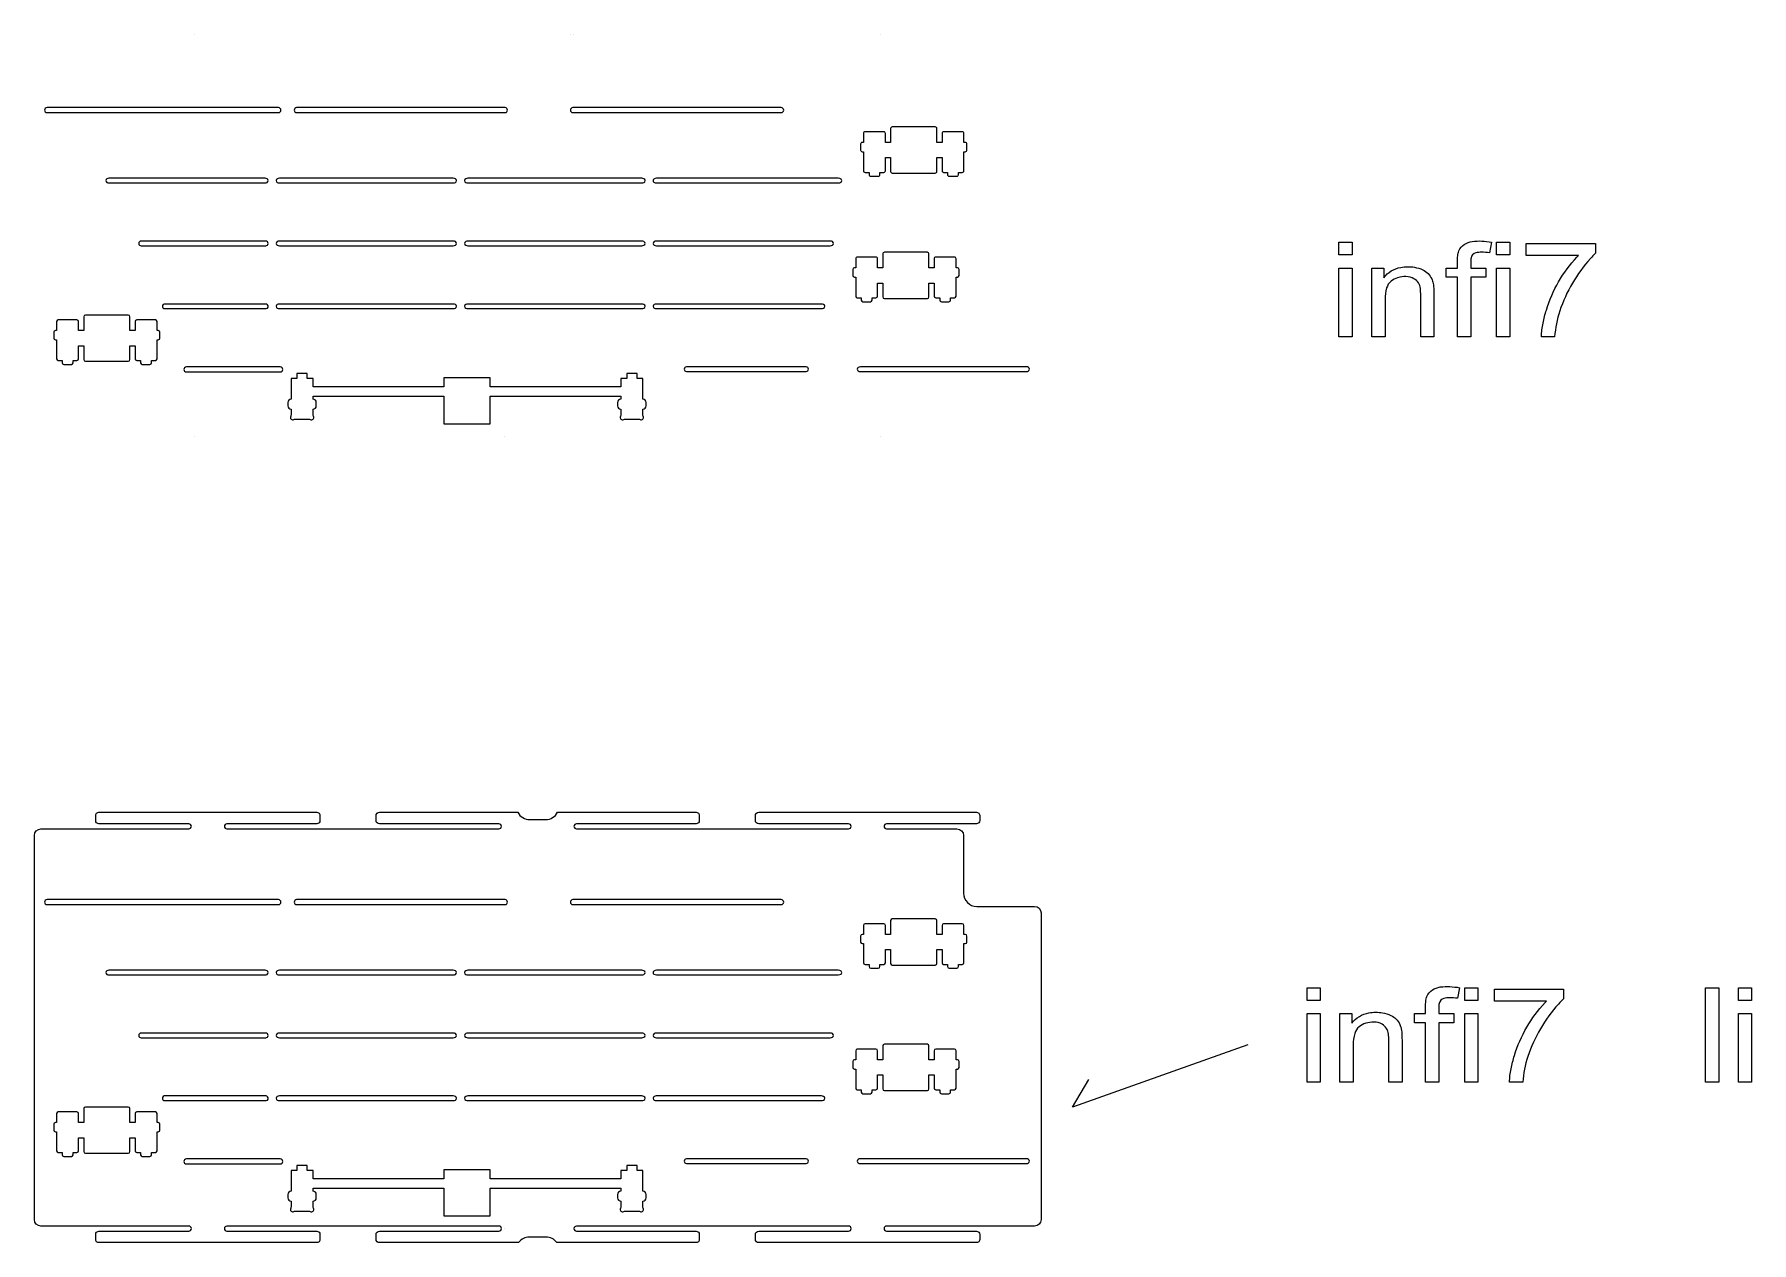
# Model space of a CAD drawing. Extents: x 554 to 1075, y 216 to 582.
import ezdxf

# ---------------------------------------------------------------- set-up
doc = ezdxf.new("R2010")
doc.units = 0
doc.header["$MEASUREMENT"] = 0
doc.layers.get('0').update_dxf_attribs({"linetype": 'CONTINUOUS'})

msp = doc.modelspace()

# ---------------------------------------------------------------- linework, layer by layer
for points in [[(602.884521, 582.279541), (602.884521, 582.279541)], [(716.884521, 582.279541), (716.884521, 582.279541)], [(717.884399, 582.279663), (717.884399, 582.279663)], [(810.884521, 582.279541), (810.884521, 582.279541)], [(949.789673, 515.469727), (949.789673, 519.269775), (953.789673, 519.269775), (953.789673, 515.469727), (949.789673, 515.469727)], [(997.5896, 515.469727), (997.5896, 519.269775), (1001.5896, 519.269775), (1001.5896, 515.469727), (997.5896, 515.469727)], [(949.789673, 490.669739), (949.789673, 511.469727), (953.789673, 511.469727), (953.789673, 490.669739), (949.789673, 490.669739)], [(997.5896, 490.669739), (997.5896, 511.469727), (1001.5896, 511.469727), (1001.5896, 490.669739), (997.5896, 490.669739)], [(602.884521, 460.379669), (602.884521, 460.379669)], [(696.884521, 460.379669), (696.884521, 460.379669)], [(810.884521, 460.379669), (810.884521, 460.379669)], [(602.884399, 342.279388), (602.884399, 342.279388)], [(716.884399, 342.279388), (716.884399, 342.279388)], [(810.884399, 342.279388), (810.884399, 342.279388)], [(940.113892, 289.548187), (940.113892, 293.348175), (944.113892, 293.348175), (944.113892, 289.548187), (940.113892, 289.548187)], [(987.913879, 289.548187), (987.913879, 293.348175), (991.913879, 293.348175), (991.913879, 289.548187), (987.913879, 289.548187)], [(1060.913818, 264.748169), (1060.913818, 293.348175), (1064.913818, 293.348175), (1064.913818, 264.748169), (1060.913818, 264.748169)], [(1070.913818, 289.548187), (1070.913818, 293.348175), (1074.913818, 293.348175), (1074.913818, 289.548187), (1070.913818, 289.548187)], [(940.113892, 264.748169), (940.113892, 285.548187), (944.113892, 285.548187), (944.113892, 264.748169), (940.113892, 264.748169)], [(987.913879, 264.748169), (987.913879, 285.548187), (991.913879, 285.548187), (991.913879, 264.748169), (987.913879, 264.748169)], [(1070.913818, 264.748169), (1070.913818, 285.548187), (1074.913818, 285.548187), (1074.913818, 264.748169), (1070.913818, 264.748169)], [(922.218445, 276.108398), (869.055176, 257.221436), (873.951782, 265.615631)], [(602.884399, 220.379486), (602.884399, 220.379486)], [(696.884399, 220.379486), (696.884399, 220.379486)], [(810.884399, 220.379486), (810.884399, 220.379486)]]:
    msp.add_lwpolyline(points)
for points in [[(628.308594, 558.57959, 1), (628.308594, 560.07959), (558.13501, 560.07959, 1), (558.13501, 558.57959), (628.308594, 558.57959)], [(696.983643, 558.57959, 1), (696.983643, 560.07959), (633.808594, 560.07959, 1), (633.808594, 558.57959), (696.983643, 558.57959)], [(780.708496, 558.57959, 1), (780.708496, 560.07959), (717.538574, 560.07959, 1), (717.538574, 558.57959), (780.708496, 558.57959)], [(836.109619, 546.730225), (836.160156, 546.730225), (836.484131, 546.730225, 0.41426), (836.984131, 547.230225), (836.984131, 549.030518, 0.41426), (836.484131, 549.530518), (836.160156, 549.530518), (836.109619, 549.530518), (836.109619, 552.260742, 0.41426), (835.609619, 552.760742), (829.959473, 552.760742, 0.41426), (829.459473, 552.260742), (829.459473, 549.530518), (829.40918, 549.530518), (827.88501, 549.530518), (827.88501, 553.729736, 0.41426), (827.38501, 554.229736), (814.384033, 554.229736, 0.41426), (813.884033, 553.729736), (813.884033, 549.530518), (812.360107, 549.530518), (812.30957, 549.530518), (812.30957, 552.260742, 0.41426), (811.80957, 552.760742), (806.159668, 552.760742, 0.41426), (805.659668, 552.260742), (805.659668, 549.530518), (805.609131, 549.530518), (805.285156, 549.530518, 0.41426), (804.785156, 549.030518), (804.785156, 547.230225, 0.41426), (805.285156, 546.730225), (805.609131, 546.730225), (805.659668, 546.730225), (805.659668, 540.960449, 0.41426), (806.159668, 540.460449), (807.333984, 540.460449), (807.333984, 539.760254, 0.41426), (807.833984, 539.260254), (810.133057, 539.260254, 0.41426), (810.633057, 539.760254), (810.633057, 540.460449), (811.80957, 540.460449, 0.41426), (812.30957, 540.960449), (812.30957, 544.930908), (812.360107, 544.930908), (813.884033, 544.930908), (813.884033, 540.730469, 0.41426), (814.384033, 540.230469), (827.38501, 540.230469, 0.41426), (827.88501, 540.730469), (827.88501, 544.930908), (829.40918, 544.930908), (829.459473, 544.930908), (829.459473, 540.960449, 0.41426), (829.959473, 540.460449), (831.134033, 540.460449), (831.134033, 539.760254, 0.41426), (831.634033, 539.260254), (833.935059, 539.260254, 0.41426), (834.435059, 539.760254), (834.435059, 540.460449), (835.609619, 540.460449, 0.41426), (836.109619, 540.960449), (836.109619, 546.730225)], [(576.888184, 538.667725, 0.136344), (576.29187, 538.501892, 0.566214), (576.294067, 537.431763, 0.135404), (576.888184, 537.267822), (624.244751, 537.267822, 0.136344), (624.841064, 537.433655, 0.566214), (624.838867, 538.503784, 0.135404), (624.244751, 538.667725), (576.888184, 538.667725)], [(628.574707, 538.667725, 0.110223), (627.927917, 538.523315, 0.636181), (627.929749, 537.410706, 0.109399), (628.574707, 537.267822), (681.293091, 537.267822, 0.110223), (681.93988, 537.412231, 0.636181), (681.938049, 538.524841, 0.109399), (681.293091, 538.667725), (628.574707, 538.667725)], [(685.724731, 538.667725, 0.110223), (685.077942, 538.523315, 0.636181), (685.079773, 537.410706, 0.109399), (685.724731, 537.267822), (738.443237, 537.267822, 0.110223), (739.090027, 537.412231, 0.636181), (739.088196, 538.524841, 0.109399), (738.443237, 538.667725), (685.724731, 538.667725)], [(742.920166, 538.667725, 0.158933), (742.095337, 538.398987, 0.511119), (742.09906, 537.531494, 0.156687), (742.920166, 537.267822), (798.026123, 537.267822, 0.158933), (798.850952, 537.53656, 0.511119), (798.847229, 538.404053, 0.156687), (798.026123, 538.667725), (742.920166, 538.667725)], [(586.644531, 519.617676, 1), (586.644531, 518.217773), (624.426392, 518.217773, 1), (624.426392, 519.617676), (586.644531, 519.617676)], [(628.574707, 519.617676, 0.110223), (627.927917, 519.473267, 0.636181), (627.929749, 518.360657, 0.109399), (628.574707, 518.217773), (681.293091, 518.217773, 0.110223), (681.93988, 518.362183, 0.636181), (681.938049, 519.474792, 0.109399), (681.293091, 519.617676), (628.574707, 519.617676)], [(685.724731, 519.617676, 0.110223), (685.077942, 519.473267, 0.636181), (685.079773, 518.360657, 0.109399), (685.724731, 518.217773), (738.443237, 518.217773, 0.110223), (739.090027, 518.362183, 0.636181), (739.088196, 519.474792, 0.109399), (738.443237, 519.617676), (685.724731, 519.617676)], [(742.874878, 519.617676, 0.110223), (742.228088, 519.473267, 0.636181), (742.229919, 518.360657, 0.109399), (742.874878, 518.217773), (795.593384, 518.217773, 0.110223), (796.240173, 518.362183, 0.636181), (796.238342, 519.474792, 0.109399), (795.593384, 519.617676), (742.874878, 519.617676)], [(833.734619, 508.730255), (833.785156, 508.730255), (834.109131, 508.730255, 0.414199), (834.609131, 509.230255), (834.609131, 511.030548, 0.414199), (834.109131, 511.530548), (833.785156, 511.530548), (833.734619, 511.530548), (833.734619, 514.260742, 0.41426), (833.234619, 514.760742), (827.584473, 514.760742, 0.41426), (827.084473, 514.260742), (827.084473, 511.530548), (827.03418, 511.530548), (825.51001, 511.530548), (825.51001, 515.729736, 0.41426), (825.01001, 516.229736), (812.009033, 516.229736, 0.41426), (811.509033, 515.729736), (811.509033, 511.530548), (809.985107, 511.530548), (809.93457, 511.530548), (809.93457, 514.260742, 0.41426), (809.43457, 514.760742), (803.784668, 514.760742, 0.41426), (803.284668, 514.260742), (803.284668, 511.530548), (803.234131, 511.530548), (802.910156, 511.530548, 0.414199), (802.410156, 511.030548), (802.410156, 509.230255, 0.414199), (802.910156, 508.730255), (803.234131, 508.730255), (803.284668, 508.730255), (803.284668, 502.96048, 0.414199), (803.784668, 502.46048), (804.958984, 502.46048), (804.958984, 501.760284, 0.414199), (805.458984, 501.260284), (807.758057, 501.260284, 0.414199), (808.258057, 501.760284), (808.258057, 502.46048), (809.43457, 502.46048, 0.414199), (809.93457, 502.96048), (809.93457, 506.930939), (809.985107, 506.930939), (811.509033, 506.930939), (811.509033, 502.730499, 0.414199), (812.009033, 502.230499), (825.01001, 502.230499, 0.414199), (825.51001, 502.730499), (825.51001, 506.930939), (827.03418, 506.930939), (827.084473, 506.930939), (827.084473, 502.96048, 0.414199), (827.584473, 502.46048), (828.759033, 502.46048), (828.759033, 501.760284, 0.414199), (829.259033, 501.260284), (831.560059, 501.260284, 0.414199), (832.060059, 501.760284), (832.060059, 502.46048), (833.234619, 502.46048, 0.414199), (833.734619, 502.96048), (833.734619, 508.730255)], [(985.736572, 490.669739), (985.736572, 508.669739), (982.336548, 508.669739), (982.336548, 511.469727), (985.736572, 511.469727), (985.736572, 513.62915, -0.018919), (985.794922, 515.170959, -0.082273), (986.161499, 516.669739, -0.146678), (987.806885, 518.618103, -0.109079), (990.192688, 519.518921, -0.050402), (993.111145, 519.644653, -0.030639), (996.011597, 519.297852), (995.411499, 516.088501, 0.034018), (993.064697, 516.269775, 0.062678), (991.26123, 516.042664, 0.293518), (989.850464, 514.525818, 0.044575), (989.736572, 513.250977), (989.736572, 511.469727), (994.336548, 511.469727), (994.336548, 508.669739), (989.736572, 508.669739), (989.736572, 490.669739), (985.736572, 490.669739)], [(1006.5896, 515.269775), (1006.5896, 518.869751), (1027.5896, 518.869751), (1027.5896, 515.957275, 0.02065), (1026.036133, 514.366821, 0.101774), (1016.720947, 498.450989, 0.058127), (1015.189697, 490.669739), (1011.189697, 490.669739, -0.047191), (1011.657288, 494.756165, -0.020776), (1012.674011, 498.741638, -0.11413), (1021.948914, 514.811829, -0.007887), (1022.389648, 515.269775), (1006.5896, 515.269775)], [(959.789673, 490.669739), (959.789673, 511.469727), (963.389648, 511.469727), (963.389648, 508.519745, -0.188076), (968.535034, 511.679443, -0.086011), (972.662903, 511.709625, -0.068401), (975.226501, 510.914154, -0.178679), (977.911621, 508.198303, -0.049866), (978.374023, 506.832245, -0.037672), (978.50592, 505.912323, -0.016772), (978.589661, 503.416626), (978.589661, 490.669739), (974.589661, 490.669739), (974.589661, 503.310364, 0.025011), (974.491638, 505.268677, 0.246063), (972.538086, 508.233826, 0.122825), (970.094666, 508.887115, 0.081866), (967.59259, 508.517731, 0.090969), (965.581848, 507.44162, 0.158074), (964.255005, 505.435669, 0.067797), (963.789673, 502.019745), (963.789673, 490.669739), (959.789673, 490.669739)], [(593.681274, 500.567657, 0.347218), (593.107544, 500.114655, 0.213708), (593.243469, 499.396423, 0.245486), (593.681274, 499.167755), (624.557373, 499.167755, 0.347218), (625.131104, 499.620758, 0.213708), (624.995178, 500.338989, 0.245486), (624.557373, 500.567657), (593.681274, 500.567657)], [(628.574707, 500.567657, 0.110313), (627.927917, 500.423248, 0.636196), (627.929749, 499.310638, 0.109399), (628.574707, 499.167755), (681.293091, 499.167755, 0.110313), (681.93988, 499.312164, 0.636196), (681.938049, 500.424774, 0.109399), (681.293091, 500.567657), (628.574707, 500.567657)], [(685.724731, 500.567657, 0.110313), (685.077942, 500.423248, 0.636196), (685.079773, 499.310638, 0.109399), (685.724731, 499.167755), (738.443237, 499.167755, 0.110313), (739.090027, 499.312164, 0.636196), (739.088196, 500.424774, 0.109399), (738.443237, 500.567657), (685.724731, 500.567657)], [(742.825562, 500.567657, 0.122635), (742.202942, 500.412628, 0.602684), (742.205261, 499.320831, 0.121522), (742.825562, 499.167755), (792.939575, 499.167755, 0.12274), (793.562134, 499.322815, 0.602609), (793.559814, 500.414551, 0.121628), (792.939575, 500.567657), (742.825562, 500.567657)], [(591.484619, 489.730255), (591.535156, 489.730255), (591.859131, 489.730255, 0.414199), (592.359131, 490.230255), (592.359131, 492.030548, 0.414199), (591.859131, 492.530548), (591.535156, 492.530548), (591.484619, 492.530548), (591.484619, 495.260773, 0.414199), (590.984619, 495.760773), (585.334473, 495.760773, 0.414199), (584.834473, 495.260773), (584.834473, 492.530548), (584.78418, 492.530548), (583.26001, 492.530548), (583.26001, 496.729767, 0.414199), (582.76001, 497.229767), (569.759033, 497.229767, 0.414199), (569.259033, 496.729767), (569.259033, 492.530548), (567.735107, 492.530548), (567.68457, 492.530548), (567.68457, 495.260773, 0.414199), (567.18457, 495.760773), (561.534668, 495.760773, 0.414199), (561.034668, 495.260773), (561.034668, 492.530548), (560.984131, 492.530548), (560.660156, 492.530548, 0.414199), (560.160156, 492.030548), (560.160156, 490.230255, 0.414199), (560.660156, 489.730255), (560.984131, 489.730255), (561.034668, 489.730255), (561.034668, 483.96048, 0.414199), (561.534668, 483.46048), (562.708984, 483.46048), (562.708984, 482.760284, 0.414199), (563.208984, 482.260284), (565.508057, 482.260284, 0.414199), (566.008057, 482.760284), (566.008057, 483.46048), (567.18457, 483.46048, 0.414199), (567.68457, 483.96048), (567.68457, 487.930939), (567.735107, 487.930939), (569.259033, 487.930939), (569.259033, 483.730499, 0.414199), (569.759033, 483.230499), (582.76001, 483.230499, 0.414199), (583.26001, 483.730499), (583.26001, 487.930939), (584.78418, 487.930939), (584.834473, 487.930939), (584.834473, 483.96048, 0.414199), (585.334473, 483.46048), (586.509033, 483.46048), (586.509033, 482.760284, 0.414199), (587.009033, 482.260284), (589.310059, 482.260284, 0.414199), (589.810059, 482.760284), (589.810059, 483.46048), (590.984619, 483.46048, 0.414199), (591.484619, 483.96048), (591.484619, 489.730255)], [(628.841797, 479.979767, 1), (628.841797, 481.479767), (600.363525, 481.479767, 1), (600.363525, 479.979767), (628.841797, 479.979767)], [(732.119507, 467.015594, -0.125608), (731.996887, 466.536713, 0.748644), (732.956482, 465.57666, -0.125702), (733.435669, 465.699493), (737.454468, 465.699524, -0.124873), (737.931519, 465.577911, 0.746645), (738.890381, 466.53717, -0.124947), (738.769653, 467.014435), (738.769165, 468.730011, 0.414197), (739.769165, 469.730011), (739.769165, 470.729828, 0.414244), (738.769165, 471.729767), (738.769653, 471.752716), (738.770142, 477.980255), (736.994751, 477.980255), (736.994751, 479.480255), (733.895142, 479.480255), (733.895142, 477.980255), (732.119751, 477.980255), (732.119751, 475.505157), (692.444946, 475.505157), (692.444946, 478.230255), (685.444946, 478.230255), (678.444946, 478.230255), (678.444946, 475.505157), (638.769653, 475.505157), (638.769653, 477.980255), (636.994751, 477.980255), (636.994751, 479.480255), (633.894653, 479.480255), (633.894653, 477.980255), (632.119751, 477.980255), (632.119751, 471.752716), (632.120239, 471.729767, 0.414239), (631.120239, 470.729767), (631.120239, 469.730011, 0.414212), (632.119751, 468.730011), (632.120544, 467.015045, -0.125151), (631.999146, 466.538361, 0.746643), (632.958191, 465.579224, -0.125139), (633.434937, 465.70047), (637.454102, 465.700439, -0.125078), (637.933228, 465.5784, 0.748619), (638.892761, 466.537384, -0.12752), (638.769653, 467.016876), (638.769165, 468.730011, 0.414197), (639.769165, 469.730011), (639.769165, 470.729767, 0.414073), (638.769653, 471.729767), (638.769653, 472.605255), (678.444946, 472.605255), (678.444946, 464.230255), (685.444946, 464.230255), (692.444946, 464.230255), (692.444946, 472.605255), (732.119751, 472.605255), (732.119751, 471.729767, 0.414073), (731.120239, 470.729767), (731.120239, 469.72998, 0.414197), (732.119751, 468.730011), (732.119751, 467.000031)], [(751.988525, 481.517639, 0.983056), (751.988525, 480.117706), (788.267212, 480.117676, 0.983227), (788.267212, 481.517609), (751.988525, 481.517609)], [(804.703003, 481.517609, 0.121688), (804.078552, 481.363373, 0.605314), (804.080811, 480.27002, 0.120565), (804.703003, 480.117706), (855.022339, 480.117706, 0.121675), (855.646851, 480.271912, 0.605389), (855.644592, 481.365326, 0.120551), (855.022339, 481.517609), (804.703003, 481.517609)], [(859.484497, 242.229584), (859.484497, 223.129608, -0.414199), (857.484497, 221.129608), (825.634399, 221.129608), (812.634399, 221.129608, 1), (812.634399, 219.629608), (825.634399, 219.629608), (839.884277, 219.629608, -0.414254), (840.884399, 218.629608), (840.884277, 217.129486, -0.414268), (839.884399, 216.129608), (773.884521, 216.129608, -0.414254), (772.884399, 217.129608), (772.884521, 218.62973, -0.414268), (773.884399, 219.629608), (788.134399, 219.629608), (801.13446, 219.629608, 0.414146), (801.884399, 220.379608), (801.884521, 220.379486, 0.414144), (801.134399, 221.129608), (788.134399, 221.129608), (740.634399, 221.129608), (718.634277, 221.129608, 0.414122), (717.884399, 220.379608), (717.884277, 220.379547, 0.414135), (718.634399, 219.629608), (740.634399, 219.629608), (754.884277, 219.629608, -0.414254), (755.884399, 218.629608), (755.884277, 217.129486, -0.414268), (754.884399, 216.129608), (712.656982, 216.129456, 0.244243), (709.384399, 217.829559), (704.384399, 217.829559, 0.244237), (701.111938, 216.129608), (658.884521, 216.129608, -0.414254), (657.884399, 217.129608), (657.884521, 218.62973, -0.414268), (658.884399, 219.629608), (673.134399, 219.629608), (695.134399, 219.629608, 1), (695.134399, 221.129608), (673.134399, 221.129608), (625.634399, 221.129608), (612.634277, 221.129608, 0.414122), (611.884399, 220.379608), (611.884277, 220.379547, 0.414135), (612.634399, 219.629608), (625.634399, 219.629608), (639.884277, 219.629608, -0.414254), (640.884399, 218.629608), (640.884277, 217.129486, -0.414268), (639.884399, 216.129608), (573.884521, 216.129608, -0.414254), (572.884399, 217.129608), (572.884521, 218.62973, -0.414268), (573.884399, 219.629608), (588.134399, 219.629608), (601.134399, 219.629608, 1), (601.134399, 221.129608), (588.134399, 221.129608), (556.28479, 221.129608, -0.414193), (554.28479, 223.129608), (554.28479, 339.529633, -0.414199), (556.28479, 341.529633), (588.134399, 341.529633), (601.134399, 341.529633, 1), (601.134399, 343.029633), (588.134399, 343.029633), (573.884521, 343.029633, -0.414285), (572.884399, 344.029633), (572.884521, 345.529755, -0.414252), (573.884399, 346.529633), (639.884277, 346.529633, -0.414285), (640.884399, 345.529633), (640.884277, 344.02951, -0.414252), (639.884399, 343.029633), (625.634399, 343.029633), (612.634277, 343.029633, 0.414158), (611.884399, 342.279633), (611.884277, 342.279572, 0.414155), (612.634399, 341.529633), (625.634399, 341.529633), (673.134399, 341.529633), (695.13446, 341.529633, 0.414182), (695.884399, 342.279633), (695.884521, 342.27951, 0.414124), (695.134399, 343.029633), (673.134399, 343.029633), (658.884521, 343.029633, -0.414285), (657.884399, 344.029633), (657.884521, 345.529755, -0.414252), (658.884399, 346.529633), (700.884399, 346.529877, 0.283224), (704.456665, 344.329681), (709.312134, 344.329681, 0.283218), (712.884399, 346.529633), (754.884277, 346.529633, -0.414285), (755.884399, 345.529633), (755.884277, 344.02951, -0.414252), (754.884399, 343.029633), (740.634399, 343.029633), (718.634399, 343.029633, 1), (718.634399, 341.529633), (740.634399, 341.529633), (788.134399, 341.529633), (801.13446, 341.529633, 0.414182), (801.884399, 342.279633), (801.884521, 342.27951, 0.414124), (801.134399, 343.029633), (788.134399, 343.029633), (773.884521, 343.029633, -0.414285), (772.884399, 344.029633), (772.884521, 345.529755, -0.414252), (773.884399, 346.529633), (839.884277, 346.529633, -0.414285), (840.884399, 345.529633), (840.884277, 344.02951, -0.414252), (839.884399, 343.029633), (825.634399, 343.029633), (812.634399, 343.029633, 1), (812.634399, 341.529633), (825.634399, 341.529633), (833.984497, 341.529633, -0.414206), (835.984497, 339.529633), (835.984375, 322.029755, 0.414197), (839.984497, 318.029633), (857.484497, 318.029633, -0.414206), (859.484497, 316.029633), (859.484497, 277.229584), (859.484497, 242.229584)], [(628.308228, 318.579437, 1), (628.308228, 320.079437), (558.134888, 320.079437, 1), (558.134888, 318.579437), (628.308228, 318.579437)], [(696.983521, 318.579437, 1), (696.983521, 320.079437), (633.808228, 320.079437, 1), (633.808228, 318.579437), (696.983521, 318.579437)], [(780.708618, 318.579437, 1), (780.708618, 320.079437), (717.538696, 320.079437, 1), (717.538696, 318.579437), (780.708618, 318.579437)], [(836.109497, 306.730072), (836.15979, 306.730072), (836.48407, 306.730072, 0.414133), (836.984009, 307.230072), (836.984009, 309.030243, 0.414158), (836.484009, 309.530365), (836.15979, 309.530365), (836.109497, 309.530365), (836.109497, 312.260468, 0.414158), (835.609497, 312.76059), (829.959534, 312.76059, 0.414133), (829.459595, 312.26059), (829.459595, 309.530365), (829.408813, 309.530365), (827.884888, 309.530365), (827.884888, 313.729462, 0.414158), (827.384888, 314.229584), (814.38385, 314.229584, 0.414133), (813.883911, 313.729584), (813.883911, 309.530365), (812.359985, 309.530365), (812.309204, 309.530365), (812.309204, 312.260468, 0.414158), (811.809204, 312.76059), (806.159729, 312.76059, 0.414133), (805.65979, 312.26059), (805.65979, 309.530365), (805.609009, 309.530365), (805.284729, 309.530365, 0.414133), (804.78479, 309.030365), (804.78479, 307.230072, 0.414168), (805.28479, 306.730072), (805.609009, 306.730072), (805.65979, 306.730072), (805.65979, 300.960297, 0.414168), (806.15979, 300.460297), (807.333618, 300.460297), (807.333618, 299.760101, 0.414168), (807.833618, 299.260101), (810.132996, 299.260101, 0.414133), (810.632935, 299.760101), (810.632935, 300.460297), (811.809265, 300.460297, 0.414133), (812.309204, 300.960297), (812.309204, 304.930756), (812.359985, 304.930756), (813.883911, 304.930756), (813.883911, 300.730316, 0.414168), (814.383911, 300.230316), (827.384949, 300.230316, 0.414133), (827.884888, 300.730316), (827.884888, 304.930756), (829.408813, 304.930756), (829.459595, 304.930756), (829.459595, 300.960297, 0.414168), (829.959595, 300.460297), (831.133911, 300.460297), (831.133911, 299.760101, 0.414168), (831.633911, 299.260101), (833.935242, 299.260101, 0.414133), (834.435181, 299.760101), (834.435181, 300.460297), (835.609558, 300.460297, 0.414133), (836.109497, 300.960297), (836.109497, 306.730072)], [(576.888184, 298.667572, 0.136241), (576.291748, 298.501801, 0.566157), (576.294128, 297.43158, 0.135522), (576.888306, 297.26767), (624.244873, 297.26767, 0.136242), (624.84082, 297.433441, 0.566157), (624.83844, 298.503662, 0.135522), (624.244751, 298.667572), (576.888306, 298.667572)], [(628.574768, 298.667572, 0.110575), (627.927795, 298.523193, 0.636097), (627.929749, 297.410522, 0.109382), (628.574829, 297.26767), (681.292664, 297.26767, 0.110575), (681.939636, 297.412048, 0.636097), (681.938171, 298.524719, 0.109382), (681.293091, 298.667572), (628.574829, 298.667572)], [(685.72467, 298.667572, 0.110575), (685.077698, 298.523193, 0.636097), (685.079651, 297.410522, 0.109382), (685.724731, 297.26767), (738.443054, 297.26767, 0.110575), (739.090027, 297.412048, 0.636097), (739.088074, 298.524719, 0.109382), (738.442993, 298.667572), (685.724731, 298.667572)], [(742.920166, 298.667572, 0.158676), (742.095154, 298.398926, 0.511183), (742.098694, 297.531403, 0.15644), (742.920044, 297.26767), (798.026184, 297.26767, 0.158691), (798.85083, 297.536224, 0.511089), (798.847656, 298.403534, 0.156915), (798.026001, 298.667572), (742.920044, 298.667572)], [(976.060791, 264.748169), (976.060791, 282.748169), (972.660767, 282.748169), (972.660767, 285.548187), (976.060791, 285.548187), (976.060791, 287.707581, -0.018915), (976.119141, 289.24942, -0.082297), (976.485779, 290.748169, -0.146705), (978.131165, 292.696564, -0.109011), (980.516968, 293.597351, -0.050423), (983.435364, 293.723083, -0.030661), (986.335754, 293.376312), (985.735779, 290.166931, 0.034017), (983.388916, 290.348175, 0.062712), (981.585449, 290.121063, 0.293548), (980.174683, 288.604279, 0.044579), (980.060791, 287.329437), (980.060791, 285.548187), (984.660767, 285.548187), (984.660767, 282.748169), (980.060791, 282.748169), (980.060791, 264.748169), (976.060791, 264.748169)], [(996.913818, 289.348206), (996.913818, 292.948181), (1017.913818, 292.948181), (1017.913818, 290.035706, 0.020631), (1016.360352, 288.445251, 0.101774), (1007.045166, 272.529419, 0.058127), (1005.513916, 264.748169), (1001.513916, 264.748169, -0.047191), (1001.981506, 268.834595, -0.020776), (1002.99823, 272.820068, -0.114132), (1012.273132, 288.890289, -0.007677), (1012.713867, 289.348206), (996.913818, 289.348206)], [(950.113892, 264.748169), (950.113892, 285.548187), (953.713867, 285.548187), (953.713867, 282.598206, -0.188084), (958.859253, 285.757874, -0.086011), (962.987122, 285.788055, -0.068401), (965.55072, 284.992584, -0.178679), (968.23584, 282.276733, -0.049864), (968.698242, 280.910706, -0.037674), (968.830139, 279.990814, -0.016773), (968.913879, 277.495056), (968.913879, 264.748169), (964.913879, 264.748169), (964.913879, 277.388794, 0.025011), (964.815857, 279.347107, 0.246064), (962.862305, 282.312256, 0.122825), (960.418884, 282.965546, 0.081866), (957.916809, 282.596161, 0.090969), (955.906067, 281.52005, 0.158074), (954.579224, 279.514099, 0.0678), (954.113892, 276.098206), (954.113892, 264.748169), (950.113892, 264.748169)], [(586.644165, 279.617523, 1), (586.644165, 278.217621), (624.426392, 278.217621, 1), (624.426392, 279.617523), (586.644165, 279.617523)], [(628.574768, 279.617523, 0.110575), (627.927795, 279.473145, 0.636097), (627.929749, 278.360474, 0.109382), (628.574829, 278.217621), (681.292664, 278.217621, 0.110575), (681.939636, 278.362, 0.636097), (681.938171, 279.47467, 0.109382), (681.293091, 279.617523), (628.574829, 279.617523)], [(685.72467, 279.617523, 0.110575), (685.077698, 279.473145, 0.636097), (685.079651, 278.360474, 0.109382), (685.724731, 278.217621), (738.443054, 278.217621, 0.110575), (739.090027, 278.362, 0.636097), (739.088074, 279.47467, 0.109382), (738.442993, 279.617523), (685.724731, 279.617523)], [(742.874573, 279.617523, 0.110575), (742.228088, 279.473145, 0.636097), (742.229553, 278.360474, 0.109382), (742.874634, 278.217621), (795.593445, 278.217621, 0.110573), (796.239929, 278.362, 0.636134), (796.238403, 279.47464, 0.109324), (795.593384, 279.617523), (742.874634, 279.617523)], [(833.734497, 268.730072), (833.78479, 268.730072), (834.10907, 268.730072, 0.414133), (834.609009, 269.230072), (834.609009, 271.030243, 0.414158), (834.109009, 271.530365), (833.78479, 271.530365), (833.734497, 271.530365), (833.734497, 274.260468, 0.414158), (833.234497, 274.76059), (827.584534, 274.76059, 0.414133), (827.084595, 274.26059), (827.084595, 271.530365), (827.033813, 271.530365), (825.509888, 271.530365), (825.509888, 275.729462, 0.414158), (825.009888, 276.229584), (812.00885, 276.229584, 0.414133), (811.508911, 275.729584), (811.508911, 271.530365), (809.984985, 271.530365), (809.934204, 271.530365), (809.934204, 274.260468, 0.414158), (809.434204, 274.76059), (803.784729, 274.76059, 0.414133), (803.28479, 274.26059), (803.28479, 271.530365), (803.234009, 271.530365), (802.909729, 271.530365, 0.414133), (802.40979, 271.030365), (802.40979, 269.230072, 0.414168), (802.90979, 268.730072), (803.234009, 268.730072), (803.28479, 268.730072), (803.28479, 262.960297, 0.414168), (803.78479, 262.460297), (804.958618, 262.460297), (804.958618, 261.760101, 0.414168), (805.458618, 261.260101), (807.757996, 261.260101, 0.414133), (808.257935, 261.760101), (808.257935, 262.460297), (809.434265, 262.460297, 0.414133), (809.934204, 262.960297), (809.934204, 266.930756), (809.984985, 266.930756), (811.508911, 266.930756), (811.508911, 262.730316, 0.414168), (812.008911, 262.230316), (825.009949, 262.230316, 0.414133), (825.509888, 262.730316), (825.509888, 266.930756), (827.033813, 266.930756), (827.084595, 266.930756), (827.084595, 262.960297, 0.414168), (827.584595, 262.460297), (828.758911, 262.460297), (828.758911, 261.760101, 0.414168), (829.258911, 261.260101), (831.560242, 261.260101, 0.414133), (832.060181, 261.760101), (832.060181, 262.460297), (833.234558, 262.460297, 0.414133), (833.734497, 262.960297), (833.734497, 268.730072)], [(593.681274, 260.567474, 0.347249), (593.1073, 260.114471, 0.213691), (593.243408, 259.39621, 0.245446), (593.681274, 259.167572), (624.557251, 259.167572, 0.347249), (625.131226, 259.620575, 0.213692), (624.995117, 260.338837, 0.245446), (624.557251, 260.567474), (593.681274, 260.567474)], [(628.574768, 260.567474, 0.110575), (627.927795, 260.423096, 0.636097), (627.929749, 259.310425, 0.109382), (628.574829, 259.167572), (681.292664, 259.167572, 0.110575), (681.939636, 259.311951, 0.636097), (681.938171, 260.424622, 0.109382), (681.293091, 260.567474), (628.574829, 260.567474)], [(685.72467, 260.567474, 0.110575), (685.077698, 260.423096, 0.636097), (685.079651, 259.310425, 0.109382), (685.724731, 259.167572), (738.443054, 259.167572, 0.110575), (739.090027, 259.311951, 0.636097), (739.088074, 260.424622, 0.109382), (738.442993, 260.567474), (685.724731, 260.567474)], [(742.825623, 260.567474, 0.122643), (742.202759, 260.412445, 0.602684), (742.205139, 259.320618, 0.121615), (742.825317, 259.167572), (792.93927, 259.167572, 0.122655), (793.561768, 259.322601, 0.602604), (793.559692, 260.414398, 0.121641), (792.939575, 260.567474), (742.825317, 260.567474)], [(591.484497, 249.730072), (591.53479, 249.730072), (591.85907, 249.730072, 0.414133), (592.359009, 250.230072), (592.359131, 252.030243, 0.414138), (591.859009, 252.530365), (591.53479, 252.530365), (591.484497, 252.530365), (591.484619, 255.260468, 0.414138), (590.984497, 255.76059), (585.334534, 255.76059, 0.414133), (584.834595, 255.26059), (584.834595, 252.530365), (584.783813, 252.530365), (583.259888, 252.530365), (583.26001, 256.729462, 0.414168), (582.759888, 257.229584), (569.75885, 257.229584, 0.414133), (569.258911, 256.729584), (569.258911, 252.530365), (567.734985, 252.530365), (567.684204, 252.530365), (567.684326, 255.260468, 0.414138), (567.184204, 255.76059), (561.534729, 255.76059, 0.414133), (561.03479, 255.26059), (561.03479, 252.530365), (560.984009, 252.530365), (560.660217, 252.530365, 0.414133), (560.15979, 252.030365), (560.160156, 250.230072, 0.414148), (560.65979, 249.730072), (560.984009, 249.730072), (561.03479, 249.730072), (561.034668, 243.960297, 0.414148), (561.53479, 243.460297), (562.708618, 243.460297), (562.708984, 242.760101, 0.414148), (563.208618, 242.260101), (565.507996, 242.260101, 0.414133), (566.007935, 242.760101), (566.007935, 243.460297), (567.184265, 243.460297, 0.414133), (567.684204, 243.960297), (567.684204, 247.930756), (567.734985, 247.930756), (569.258911, 247.930756), (569.258789, 243.730316, 0.414148), (569.758911, 243.230316), (582.759949, 243.230316, 0.414133), (583.259888, 243.730316), (583.259888, 247.930756), (584.783813, 247.930756), (584.834595, 247.930756), (584.834473, 243.960297, 0.414148), (585.334595, 243.460297), (586.508911, 243.460297), (586.508789, 242.760101, 0.414148), (587.008911, 242.260101), (589.309753, 242.260101, 0.414133), (589.810181, 242.760101), (589.810181, 243.460297), (590.984558, 243.460297, 0.414133), (591.484497, 243.960297), (591.484497, 249.730072)], [(628.841431, 239.979584, 1), (628.841431, 241.479584), (600.363403, 241.479584, 1), (600.363403, 239.979584), (628.841431, 239.979584)], [(751.988647, 241.517426, 0.983099), (751.988403, 240.117523), (788.267273, 240.117523, 0.98327), (788.267212, 241.517426), (751.988403, 241.517426)], [(804.702576, 241.517426, 0.121915), (804.078552, 241.36322, 0.605306), (804.080566, 240.269867, 0.120507), (804.702759, 240.117523), (855.022278, 240.117523, 0.121909), (855.64679, 240.271729, 0.605306), (855.644653, 241.365143, 0.120786), (855.022095, 241.517426), (804.702759, 241.517426)], [(732.119385, 227.016205, -0.125644), (731.996582, 226.536499, 0.748595), (732.956482, 225.576477, -0.125397), (733.435669, 225.69931), (737.454346, 225.69931, -0.124881), (737.931335, 225.577759, 0.746642), (738.890564, 226.536896, -0.125041), (738.769653, 227.014252), (738.769043, 228.729828, 0.414248), (739.769165, 229.729828), (739.769165, 230.729584, 0.414226), (738.769165, 231.729584), (738.769653, 231.752533), (738.770142, 237.980072), (736.994751, 237.980072), (736.994751, 239.480072), (733.895142, 239.480072), (733.895142, 237.980072), (732.119751, 237.980072), (732.119751, 235.504974), (692.444946, 235.504974), (692.444946, 238.230072), (685.444946, 238.230072), (678.444946, 238.230072), (678.444946, 235.504974), (638.769653, 235.504974), (638.769653, 237.980072), (636.994751, 237.980072), (636.994751, 239.480072), (633.894653, 239.480072), (633.894653, 237.980072), (632.119751, 237.980072), (632.119751, 231.752533), (632.120117, 231.729584, 0.414129), (631.120239, 230.729584), (631.120117, 229.729706, 0.414271), (632.119751, 228.729828), (632.120483, 227.015717, -0.124955), (631.999084, 226.538101, 0.746648), (632.958008, 225.579086, -0.125324), (633.434692, 225.700287), (637.453857, 225.700287, -0.125334), (637.933105, 225.578217, 0.748613), (638.892578, 226.537231, -0.127533), (638.769653, 227.016693), (638.769043, 228.729828, 0.414248), (639.769165, 229.729828), (639.769165, 230.729584, 0.414028), (638.769653, 231.729584), (638.769653, 232.605072), (678.444946, 232.605072), (678.444946, 224.230072), (685.444946, 224.230072), (692.444946, 224.230072), (692.444946, 232.605072), (732.119751, 232.605072), (732.119751, 231.729584, 0.414047), (731.120239, 230.729584), (731.120117, 229.729706, 0.414254), (732.119751, 228.729828), (732.119751, 226.999847)]]:
    msp.add_lwpolyline(points, format="xyb")

doc.saveas('drawing.dxf')
